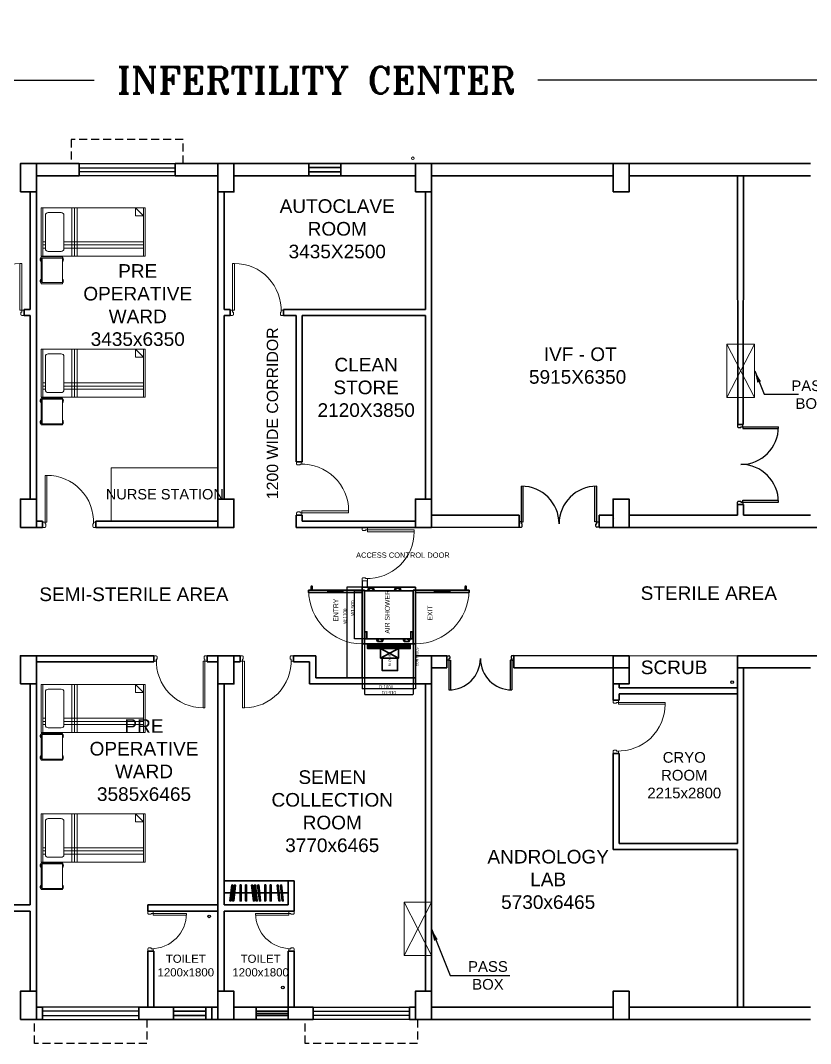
# Model space of a CAD drawing. Header units: millimetres. Extents: x 1380494 to 2061523, y -305664 to -174999.
# Drawn here: x 2020013 to 2034813, y -287774 to -268624 of the extents above; entities that cross this region are included whole.
import ezdxf
from ezdxf.enums import TextEntityAlignment as Align

# ---------------------------------------------------------------- set-up
doc = ezdxf.new("R2010")
doc.units = ezdxf.units.MM
doc.header["$LTSCALE"] = 600
doc.header["$MEASUREMENT"] = 0
doc.header["$PDMODE"] = 35
doc.linetypes.add('HIDDEN', pattern=[0.375, 0.25, -0.125])
for name, color, linetype, lineweight in [('AIR SHOWER', 7, 'Continuous', 35), ('col', 5, 'Continuous', 35), ('D.F', 251, 'Continuous', 5), ('DOOR', 144, 'Continuous', 13), ('furniture', 30, 'Continuous', 9), ('MEP_HVAC_VRF_COPPER_PIPE', 6, 'Continuous', 9), ('P-Wall', 250, 'Continuous', 35), ('toi-fix', 46, 'Continuous', 9), ('WIN', 151, 'Continuous', 9)]:
    doc.layers.add(name, color=color, linetype=linetype, lineweight=lineweight)
for name, color, linetype in [('Lines', 7, 'Continuous'), ('MEP_HVAC_DRAIN_PIPE', 7, 'Continuous'), ('TEXT', 250, 'Continuous'), ('wall', 1, 'Continuous'), ('Window', 4, 'Continuous')]:
    doc.layers.add(name, color=color, linetype=linetype)
doc.styles.add('ARIAL', font='arial.ttf')
doc.styles.add('ROMANT', font='romant.shx')
doc.styles.get("Standard").update_dxf_attribs({"font": 'stylu.ttf'})
doc.dimstyles.new('BIGDFD', dxfattribs={"dimtxt": 8, "dimasz": 4, "dimexe": 1, "dimexo": 2, "dimtad": 1, "dimlfac": 10, "dimtxsty": 'Standard', "dimcen": 2.5, "dimclrd": 5, "dimclre": 3, "dimclrt": 1, "dimadec": 0, "dimazin": 0, "dimtfac": 1, "dimtmove": 0, "dimatfit": 3, "dimfxl": 1, "dimarcsym": 0})
doc.dimstyles.new('BIGDFD$0', dxfattribs={"dimtxt": 8, "dimasz": 4, "dimexe": 1, "dimexo": 2, "dimtad": 1, "dimlfac": 10, "dimtxsty": 'Standard', "dimcen": 2.5, "dimclrd": 5, "dimclre": 3, "dimclrt": 1, "dimadec": 0, "dimazin": 0, "dimtfac": 1, "dimtmove": 0, "dimatfit": 3, "dimfxl": 1, "dimarcsym": 0})
doc.dimstyles.get("Standard").update_dxf_attribs({"dimscale": 1.5, "dimtxt": 150, "dimasz": 150, "dimexe": 100, "dimexo": 100, "dimgap": 0.25, "dimtad": 0, "dimdec": 0, "dimzin": 0, "dimdsep": 46, "dimtxsty": 'ARIAL', "dimcen": 0.09, "dimdle": 100, "dimclrd": 7, "dimclre": 7, "dimclrt": 7, "dimadec": 0, "dimazin": 0, "dimtfac": 1, "dimtdec": 0, "dimtofl": 0, "dimtmove": 0, "dimatfit": 3, "dimfxl": 1, "dimtolj": 1, "dimtzin": 0, "dimarcsym": 0})

# ---------------------------------------------------------------- blocks, each defined once
blk = doc.blocks.new('A$C45A5314D')
at = {"layer": 'furniture', "color": 8, "ltscale": 0.75}
for p, q in [((-1950, 967), (-1550, 967)), ((-1950, 467), (-1950, 967)), ((-1550, 967), (-1550, 467)), ((-1962, 946), (-1950, 946)), ((-1962, 946), (-1950, 946)), ((-1962, 946), (-1962, 887)), ((-1962, 944), (-1950, 944)), ((-1962, 943), (-1950, 943)), ((-1962, 941), (-1950, 941)), ((-1962, 939), (-1950, 939)), ((-1962, 936), (-1950, 936)), ((-1962, 932), (-1950, 932)), ((-1962, 927), (-1950, 927)), ((-1962, 921), (-1950, 921)), ((-1962, 913), (-1950, 913)), ((-1962, 907), (-1950, 907)), ((-1962, 902), (-1950, 902)), ((-1962, 898), (-1950, 898)), ((-1962, 895), (-1950, 895)), ((-1962, 892), (-1950, 892)), ((-1962, 891), (-1950, 891)), ((-1962, 889), (-1950, 889)), ((-1962, 888), (-1950, 888)), ((-1962, 887), (-1950, 887)), ((-1930, 948), (-1930, 487)), ((-1930, 948), (-1550, 948)), ((-1538, 946), (-1550, 946)), ((-1538, 946), (-1550, 946)), ((-1538, 944), (-1550, 944)), ((-1538, 943), (-1550, 943)), ((-1538, 941), (-1550, 941)), ((-1538, 939), (-1550, 939)), ((-1538, 936), (-1550, 936)), ((-1538, 932), (-1550, 932)), ((-1538, 927), (-1550, 927)), ((-1538, 921), (-1550, 921)), ((-1538, 913), (-1550, 913)), ((-1538, 907), (-1550, 907)), ((-1538, 902), (-1550, 902)), ((-1538, 898), (-1550, 898)), ((-1538, 895), (-1550, 895)), ((-1538, 892), (-1550, 892)), ((-1538, 891), (-1550, 891)), ((-1538, 889), (-1550, 889)), ((-1538, 888), (-1550, 888)), ((-1538, 887), (-1550, 887)), ((-1538, 946), (-1538, 887)), ((-1962, 545), (-1950, 545)), ((-1962, 545), (-1950, 545)), ((-1962, 545), (-1962, 486)), ((-1962, 543), (-1950, 543)), ((-1962, 542), (-1950, 542)), ((-1962, 540), (-1950, 540)), ((-1962, 538), (-1950, 538)), ((-1962, 535), (-1950, 535)), ((-1962, 531), (-1950, 531)), ((-1962, 526), (-1950, 526)), ((-1962, 520), (-1950, 520)), ((-1962, 512), (-1950, 512)), ((-1962, 506), (-1950, 506)), ((-1962, 501), (-1950, 501)), ((-1962, 497), (-1950, 497)), ((-1962, 494), (-1950, 494)), ((-1962, 491), (-1950, 491)), ((-1962, 490), (-1950, 490)), ((-1962, 488), (-1950, 488)), ((-1962, 487), (-1950, 487)), ((-1962, 486), (-1950, 486)), ((-1962, 486), (-1950, 486)), ((-1550, 467), (-1950, 467)), ((-1550, 487), (-1930, 487)), ((-1538, 545), (-1550, 545)), ((-1538, 545), (-1550, 545)), ((-1538, 543), (-1550, 543)), ((-1538, 542), (-1550, 542)), ((-1538, 540), (-1550, 540)), ((-1538, 538), (-1550, 538)), ((-1538, 535), (-1550, 535)), ((-1538, 531), (-1550, 531)), ((-1538, 526), (-1550, 526)), ((-1538, 520), (-1550, 520)), ((-1538, 512), (-1550, 512)), ((-1538, 506), (-1550, 506)), ((-1538, 501), (-1550, 501)), ((-1538, 497), (-1550, 497)), ((-1538, 494), (-1550, 494)), ((-1538, 491), (-1550, 491)), ((-1538, 490), (-1550, 490)), ((-1538, 488), (-1550, 488)), ((-1538, 487), (-1550, 487)), ((-1538, 486), (-1550, 486)), ((-1538, 545), (-1538, 486))]:
    blk.add_line(p, q, dxfattribs=at)
at = {"layer": 'furniture', "color": 8}
for p, q in [((0, 450), (-1950, 450)), ((-1950, 450), (-1950, -450)), ((-1920, 450), (-1920, -450)), ((-1377, -450), (-1377, 450)), ((-1327, -450), (-1327, 450)), ((-1277, -450), (-1277, 450)), ((-30, -450), (-30, 450)), ((0, -450), (0, 450)), ((-1920, 300), (-1869, 300)), ((-1920, 241), (-1869, 241)), ((-1869, 313), (-1869, -313)), ((-1572, 362), (-1820, 362)), ((-1523, 313), (-1523, -313)), ((-1523, 300), (-30, 300)), ((-1523, 241), (-30, 241)), ((-1920, 182), (-1869, 182)), ((-1523, 182), (-30, 182)), ((-1820, -362), (-1572, -362)), ((-180, -450), (-30, -300)), ((-180, -450), (-180, -300)), ((-30, -300), (-180, -300)), ((-1950, -450), (0, -450))]:
    blk.add_line(p, q, dxfattribs=at)
at = {"layer": 'furniture', "color": 8, "ltscale": 0.75}
for centre, start, end in [((-1876, 917), 161.0754, 198.9247), ((-1624, 917), 341.0754, 18.9247), ((-1876, 516), 161.0754, 198.9247), ((-1624, 516), 341.0754, 18.9247)]:
    blk.add_arc(centre, 91.1, start, end, dxfattribs=at)
at = {"layer": 'furniture', "color": 8}
for centre, start, end in [((-1820, 313), 90, 180), ((-1572, 313), 0, 90), ((-1820, -313), 180, 270), ((-1572, -313), 270, 0)]:
    blk.add_arc(centre, 49.2, start, end, dxfattribs=at)
blk = doc.blocks.new('A$C19B8274B')
at = {"layer": 'DOOR'}
blk.add_line((-45, 925), (-80, 925), dxfattribs=at)
at = {"layer": 'DOOR', "color": 8}
for p, q in [((-80, 50), (-80, 925)), ((-45, 50), (-45, 925)), ((-45, 50), (-80, 50)), ((-955, -50), (-955, -47.5)), ((-940, -35), (-942.5, -35)), ((-60, -35), (-57.5, -35)), ((-45, -50), (-45, -47.5))]:
    blk.add_line(p, q, dxfattribs=at)
for points in [[(-940, 15), (-955, 15), (-955, 50), (-1000, 50), (-1000, -50), (-955, -50)], [(-940, -35), (-940, 15)], [(-60, 15), (-45, 15), (-45, 50), (0, 50), (0, -50), (-45, -50)], [(-60, -35), (-60, 15)]]:
    blk.add_lwpolyline(points, dxfattribs=at)
for centre, radius, start, end in [((-80, 50), 875, 90, 182.29244), ((-955, -35), 12.5, 270, 0), ((-45, -35), 12.5, 180, 270)]:
    blk.add_arc(centre, radius, start, end, dxfattribs=at)
blk = doc.blocks.new('750')
at = {"layer": 'DOOR', "color": 8}
for p, q in [((-50, 705), (-47.5, 705)), ((-35, 690), (-35, 692.5)), ((-50, 45), (-47.5, 45)), ((-35, 60), (-35, 57.5)), ((50, 45), (50, 80)), ((50, 80), (675, 80)), ((50, 45), (675, 45)), ((675, 45), (675, 80))]:
    blk.add_line(p, q, dxfattribs=at)
for points in [[(15, 690), (15, 705), (50, 705), (50, 750), (-50, 750), (-50, 705)], [(-35, 690), (15, 690)], [(15, 60), (15, 45), (50, 45), (50, 0), (-50, 0), (-50, 45)], [(-35, 60), (15, 60)]]:
    blk.add_lwpolyline(points, dxfattribs=at)
for centre, radius, start, end in [((-35, 705), 12.5, 180, 270), ((15, 45), 660, 0, 90), ((-35, 45), 12.5, 90, 180)]:
    blk.add_arc(centre, radius, start, end, dxfattribs=at)
blk = doc.blocks.new('W1800')
at = {"layer": 'wall', "color": 7}
for p, q in [((0, -58), (0, 173)), ((1800, 173), (1800, -58))]:
    blk.add_line(p, q, dxfattribs=at)
at = {"layer": 'Window'}
for p, q in [((0, 173), (1800, 173)), ((0, 98), (1800, 98)), ((1800, 18), (0, 18)), ((1800, -58), (0, -58))]:
    blk.add_line(p, q, dxfattribs=at)
blk = doc.blocks.new('*D172')
at = {"layer": 'D.F', "color": 5, "lineweight": -2, "transparency": 16777216}
for p, q in [((2008913, -271204), (2008913, -269643)), ((2009413, -269743), (2021396, -269743)), ((2041688, -269743), (2029706, -269743)), ((2042188, -271204), (2042188, -269643))]:
    blk.add_line(p, q, dxfattribs=at)
at = {"layer": 'D.F', "color": 5, "transparency": 16777216}
for points in [[(2009413, -269659), (2009413, -269826), (2008913, -269743)], [(2041688, -269659), (2041688, -269826), (2042188, -269743)]]:
    blk.add_solid(points, dxfattribs=at)
at = {"layer": 'Defpoints', "color": 0, "transparency": 16777216}
for p in [(2008913, -269743), (2008913, -271304), (2042188, -271304)]:
    blk.add_point(p, dxfattribs=at)
at = {"layer": 'D.F', "color": 7, "transparency": 16777216, "insert": (2025551, -269743), "char_height": 750, "attachment_point": 5, "style": 'ROMANT'}
blk.add_mtext('\\A1;{\\H0.6667x;INFERTILITY CENTER}', dxfattribs=at)
blk = doc.blocks.new('*D174')
at = {"layer": 'AIR SHOWER', "color": 3, "lineweight": -2, "transparency": 16777216}
for p, q in [((2026456, -279302), (2026268, -279302)), ((2026456, -280202), (2026268, -280202))]:
    blk.add_line(p, q, dxfattribs=at)
at = {"layer": 'AIR SHOWER', "color": 5, "lineweight": -2, "transparency": 16777216}
blk.add_line((2026269, -280198), (2026269, -279306), dxfattribs=at)
at = {"layer": 'AIR SHOWER', "color": 5, "transparency": 16777216}
for points in [[(2026269, -279306), (2026270, -279306), (2026269, -279302)], [(2026269, -280198), (2026270, -280198), (2026269, -280202)]]:
    blk.add_solid(points, dxfattribs=at)
at = {"layer": 'Defpoints', "color": 0, "transparency": 16777216}
for p in [(2026269, -279302), (2026458, -279302), (2026458, -280202)]:
    blk.add_point(p, dxfattribs=at)
at = {"layer": 'AIR SHOWER', "color": 1, "transparency": 16777216, "insert": (2026237, -279625), "char_height": 60, "attachment_point": 5, "rotation": 90}
blk.add_mtext('W1:900', dxfattribs=at)
blk = doc.blocks.new('*D175')
at = {"layer": 'AIR SHOWER', "color": 3, "lineweight": -2, "transparency": 16777216}
for p, q in [((2026411, -279229), (2026124, -279229)), ((2026411, -280929), (2026124, -280929))]:
    blk.add_line(p, q, dxfattribs=at)
at = {"layer": 'AIR SHOWER', "color": 5, "lineweight": -2, "transparency": 16777216}
blk.add_line((2026125, -279233), (2026125, -280925), dxfattribs=at)
at = {"layer": 'AIR SHOWER', "color": 5, "transparency": 16777216}
for points in [[(2026124, -279233), (2026126, -279233), (2026125, -279229)], [(2026124, -280925), (2026126, -280925), (2026125, -280929)]]:
    blk.add_solid(points, dxfattribs=at)
at = {"layer": 'Defpoints', "color": 0, "transparency": 16777216}
for p in [(2026413, -279229), (2026125, -280929), (2026413, -280929)]:
    blk.add_point(p, dxfattribs=at)
at = {"layer": 'AIR SHOWER', "color": 1, "transparency": 16777216, "insert": (2026092, -279776), "char_height": 60, "attachment_point": 5, "rotation": 90}
blk.add_mtext('W:1700', dxfattribs=at)
blk = doc.blocks.new('nolllw new')
for p, q in [((-139, 14), (-138, 15)), ((-124, 16), (-137, 16)), ((-123, 15), (-107, -15)), ((-113, 14), (-3, 14)), ((8, 15), (-8, -15)), ((9, 16), (22, 16)), ((23, 14), (23, 16)), ((23, 14), (23, 15)), ((-100, -16), (-106, -16)), ((-15, -16), (-9, -16))]:
    blk.add_line(p, q)
at = {"color": 19}
for p, q in [((-124, 16), (-58, 16)), ((9, 16), (-58, 16)), ((-100, -34), (-15, -34))]:
    blk.add_line(p, q, dxfattribs=at)
at = {"color": 1}
for p, q in [((-75, 15), (-75, 11)), ((-41, 15), (-41, 11)), ((-100, -27), (-100, -34)), ((-15, -27), (-15, -34))]:
    blk.add_line(p, q, dxfattribs=at)
at = {"color": 3}
for p, q in [((-113, -5), (-113, -13)), ((-110, -16), (-110, -16)), ((-109, -17), (-101, -34)), ((-100, -34), (-100, -34)), ((-15, -34), (-15, -34)), ((-7, -17), (-14, -34)), ((-6, -16), (-5, -16)), ((-2, -5), (-2, -13))]:
    blk.add_line(p, q, dxfattribs=at)
for centre, radius, start, end in [((-137, 15), 1, 90, 159.381), ((-124, 15), 1, 27.8597, 90), ((9, 15), 1, 90, 152.1403), ((22, 15), 1, 20.619, 90), ((-106, -15), 1, 207.8597, 270), ((-100, -15), 1, 270, 343.3261), ((-61, -27), 40.2, 161.5212, 163.3261), ((-54, -27), 40.2, 16.6739, 18.4788), ((-15, -15), 1, 196.6739, 270), ((-9, -15), 1, 270, 332.1403)]:
    blk.add_arc(centre, radius, start, end)
at = {"color": 1}
for centre, radius, start, end in [((-61, -27), 39.2, 111.5891, 180), ((-74, 15), 0.396, 106.6984, 167.5275), ((-76, 11), 1, 291.5891, 0), ((-41, 15), 0.396, 12.4725, 73.3016), ((-40, 11), 1, 180, 248.4109), ((-54, -27), 39.2, 0, 68.4109)]:
    blk.add_arc(centre, radius, start, end, dxfattribs=at)
at = {"color": 3}
for centre, radius, start, end in [((-110, -13), 3, 180, 270), ((-110, -17), 1, 24.7129, 90), ((-100, -34), 0.5, 204.7129, 270), ((-15, -34), 0.5, 270, 335.2871), ((-6, -17), 1, 90, 155.2871), ((-5, -13), 3, 270, 0)]:
    blk.add_arc(centre, radius, start, end, dxfattribs=at)
blk = doc.blocks.new('*D176')
at = {"layer": 'AIR SHOWER', "color": 3, "lineweight": -2, "transparency": 16777216}
for p, q in [((2026413, -280931), (2026413, -281135)), ((2027413, -280931), (2027413, -281135))]:
    blk.add_line(p, q, dxfattribs=at)
at = {"layer": 'AIR SHOWER', "color": 5, "lineweight": -2, "transparency": 16777216}
blk.add_line((2027409, -281134), (2026417, -281134), dxfattribs=at)
at = {"layer": 'AIR SHOWER', "color": 5, "transparency": 16777216}
for points in [[(2026417, -281133), (2026417, -281135), (2026413, -281134)], [(2027409, -281133), (2027409, -281135), (2027413, -281134)]]:
    blk.add_solid(points, dxfattribs=at)
at = {"layer": 'Defpoints', "color": 0, "transparency": 16777216}
for p in [(2026413, -280929), (2027413, -280929), (2026413, -281134)]:
    blk.add_point(p, dxfattribs=at)
at = {"layer": 'AIR SHOWER', "color": 1, "lineweight": 0, "transparency": 16777216, "insert": (2026863, -281102), "char_height": 60, "width": 377.22, "attachment_point": 5}
blk.add_mtext('D:1000', dxfattribs=at)
blk = doc.blocks.new('*D173')
at = {"layer": 'AIR SHOWER', "color": 3, "lineweight": -2, "transparency": 16777216}
for p, q in [((2026458, -280204), (2026458, -281240)), ((2027368, -280204), (2027368, -281240))]:
    blk.add_line(p, q, dxfattribs=at)
at = {"layer": 'AIR SHOWER', "color": 5, "lineweight": -2, "transparency": 16777216}
blk.add_line((2026462, -281239), (2027364, -281239), dxfattribs=at)
at = {"layer": 'AIR SHOWER', "color": 5, "transparency": 16777216}
for points in [[(2026462, -281238), (2026462, -281239), (2026458, -281239)], [(2027364, -281238), (2027364, -281239), (2027368, -281239)]]:
    blk.add_solid(points, dxfattribs=at)
at = {"layer": 'Defpoints', "color": 0, "transparency": 16777216}
for p in [(2026458, -280202), (2027368, -280202), (2027368, -281239)]:
    blk.add_point(p, dxfattribs=at)
at = {"layer": 'AIR SHOWER', "color": 1, "lineweight": 0, "transparency": 16777216, "insert": (2026913, -281207), "char_height": 60, "attachment_point": 5}
blk.add_mtext('D1:910', dxfattribs=at)

msp = doc.modelspace()

# ---------------------------------------------------------------- hatches: boundary and pattern name
at = {"layer": 'AIR SHOWER'}
h = msp.add_hatch(dxfattribs=at)
h.set_pattern_fill('ANSI37', color=8, scale=2.4, angle=270, style=0)
h.set_pattern_definition([(135, (1976709.503, -646096.348), (-5.38815367, -5.38815367), []), (225, (1976709.503, -646096.348), (5.38815367, -5.38815367), [])])
h.paths.add_polyline_path([(2027314.5183, -280291.6549), (2027314.5183, -280380.069), (2026517.6442, -280380.069), (2026517.6442, -280291.6549)])
h = msp.add_hatch(dxfattribs=at)
h.set_pattern_fill('ANSI37', color=8, scale=2.4, angle=270, style=0)
h.set_pattern_definition([(135, (1992549.435, -807975.868), (-5.38815367, -5.38815367), []), (225, (1992549.435, -807975.868), (5.38815367, -5.38815367), [])])
h.paths.add_polyline_path([(2026520.3848, -280380.069), (2026520.3848, -280291.6549), (2026592.628, -280291.6549), (2026592.628, -280380.069)])

# ---------------------------------------------------------------- linework, layer by layer
at = {"color": 8, "lineweight": 25}
for p, q in [((2033543.3057, -276184.9553), (2033443.3057, -276184.9553)), ((2033443.3057, -276184.9553), (2033443.3057, -276229.9553)), ((2033443.3057, -276229.9553), (2033445.8057, -276229.9553)), ((2033458.3057, -276244.9553), (2033458.3057, -276242.4553)), ((2033458.3057, -276244.9553), (2033508.3057, -276244.9553)), ((2033508.3057, -276244.9553), (2033508.3057, -276229.9553)), ((2033508.3057, -276229.9553), (2033543.3057, -276229.9553)), ((2033543.3057, -276229.9553), (2033543.3057, -276184.9553)), ((2033543.3057, -276229.9553), (2034213.3057, -276229.9553)), ((2033543.3057, -276229.9553), (2033543.3057, -276264.9553)), ((2033543.3057, -276264.9553), (2034213.3057, -276264.9553)), ((2029397.6547, -278011.6971), (2029397.6547, -277341.6971)), ((2029432.6547, -278011.6971), (2029432.6547, -277341.6971)), ((2030772.6547, -278011.6971), (2030772.6547, -277341.6971)), ((2030807.6547, -278011.6971), (2030807.6547, -277341.6971)), ((2033443.3057, -277684.9553), (2033443.3057, -277639.9553)), ((2033443.3057, -277639.9553), (2033445.8057, -277639.9553)), ((2033458.3057, -277624.9553), (2033458.3057, -277627.4553)), ((2033458.3057, -277624.9553), (2033508.3057, -277624.9553)), ((2033508.3057, -277624.9553), (2033508.3057, -277639.9553)), ((2033508.3057, -277639.9553), (2033543.3057, -277639.9553)), ((2033543.3057, -277604.9553), (2034213.3057, -277604.9553)), ((2033543.3057, -277639.9553), (2033543.3057, -277604.9553)), ((2033543.3057, -277639.9553), (2034213.3057, -277639.9553)), ((2033543.3057, -277639.9553), (2033543.3057, -277684.9553)), ((2033543.3057, -277684.9553), (2033443.3057, -277684.9553)), ((2033543.3057, -277684.9553), (2033443.3057, -277684.9553)), ((2029397.6547, -278011.6971), (2029352.6547, -278011.6971)), ((2029352.6547, -278011.6971), (2029352.6547, -278111.6971)), ((2029397.6547, -278046.6971), (2029397.6547, -278011.6971)), ((2029397.6547, -278011.6971), (2029432.6547, -278011.6971)), ((2029412.6547, -278046.6971), (2029397.6547, -278046.6971)), ((2029412.6547, -278096.6971), (2029412.6547, -278046.6971)), ((2030807.6547, -278011.6971), (2030772.6547, -278011.6971)), ((2030792.6547, -278046.6971), (2030807.6547, -278046.6971)), ((2030792.6547, -278096.6971), (2030792.6547, -278046.6971)), ((2030807.6547, -278046.6971), (2030807.6547, -278011.6971)), ((2030807.6547, -278011.6971), (2030852.6547, -278011.6971)), ((2030852.6547, -278011.6971), (2030852.6547, -278111.6971)), ((2030852.6547, -278011.6971), (2030852.6547, -278111.6971)), ((2029352.6547, -278111.6971), (2029397.6547, -278111.6971)), ((2029397.6547, -278111.6971), (2029397.6547, -278109.1971)), ((2029412.6547, -278096.6971), (2029410.1547, -278096.6971)), ((2030792.6547, -278096.6971), (2030795.1547, -278096.6971)), ((2030807.6547, -278111.6971), (2030807.6547, -278109.1971)), ((2030852.6547, -278111.6971), (2030807.6547, -278111.6971)), ((2028003.3057, -280597.6376), (2028003.3057, -280514.3043)), ((2028003.3057, -280597.6376), (2028003.3057, -280514.3043)), ((2028003.3057, -280514.3043), (2028040.8057, -280514.3043)), ((2028040.8057, -280514.3043), (2028040.8057, -280516.3876)), ((2028053.3057, -280526.8043), (2028051.2224, -280526.8043)), ((2028053.3057, -280526.8043), (2028053.3057, -280568.471)), ((2029203.3057, -280526.8043), (2029205.389, -280526.8043)), ((2029203.3057, -280526.8043), (2029203.3057, -280568.471)), ((2029253.3057, -280514.3043), (2029215.8057, -280514.3043)), ((2029215.8057, -280514.3043), (2029215.8057, -280516.3876)), ((2029253.3057, -280597.6376), (2029253.3057, -280514.3043)), ((2028040.8057, -280597.6376), (2028003.3057, -280597.6376)), ((2028053.3057, -280568.471), (2028040.8057, -280568.471)), ((2028040.8057, -280568.471), (2028040.8057, -280597.6376)), ((2028040.8057, -280597.6376), (2028040.8057, -281155.971)), ((2028040.8057, -280597.6376), (2028069.9724, -280597.6376)), ((2028069.9724, -280597.6376), (2028069.9724, -281155.971)), ((2029186.639, -280597.6376), (2029186.639, -281155.971)), ((2029215.8057, -280597.6376), (2029186.639, -280597.6376)), ((2029203.3057, -280568.471), (2029215.8057, -280568.471)), ((2029215.8057, -280568.471), (2029215.8057, -280597.6376)), ((2029215.8057, -280597.6376), (2029253.3057, -280597.6376)), ((2029215.8057, -280597.6376), (2029215.8057, -281155.971))]:
    msp.add_line(p, q, dxfattribs=at)
for p, q in [((2026413.3057, -279114.3043), (2026413.3057, -279229.3043)), ((2026513.3057, -279229.3043), (2026513.3057, -279114.3043)), ((2026413.3057, -279229.3043), (2026513.3057, -279229.3043))]:
    msp.add_line(p, q)
at = {"color": 8}
for centre, radius, start, end in [((2033458.3057, -276229.9553), 12.5, 180, 270), ((2033508.3057, -276229.9553), 705, 270, 0), ((2033508.3057, -277639.9553), 705, 0, 90), ((2029397.6547, -278046.6971), 705, 0, 90), ((2030807.6547, -278046.6971), 705, 90, 180), ((2033458.3057, -277639.9553), 12.5, 90, 180), ((2029397.6547, -278096.6971), 12.5, 270, 0), ((2030807.6547, -278096.6971), 12.5, 180, 270), ((2028040.8057, -280526.8043), 10.4167, 0, 90), ((2029215.8057, -280526.8043), 10.4167, 90, 180), ((2028040.8057, -280568.471), 587.5, 270, 0), ((2029215.8057, -280568.471), 587.5, 180, 270)]:
    msp.add_arc(centre, radius, start, end, dxfattribs=at)
at = {"layer": 'AIR SHOWER', "color": 8}
for p, q in [((2025410.9551, -279289.3043), (2026413.3057, -279289.3043)), ((2025410.9551, -279289.3043), (2025410.9551, -279334.3043)), ((2026413.3057, -279334.3043), (2025410.9551, -279334.3043)), ((2025461.4551, -279218.8043), (2025461.4551, -279289.3043)), ((2025480.4551, -279218.8043), (2025480.4551, -279289.3043)), ((2025757.6357, -279295.3043), (2025757.6357, -279289.3043)), ((2025757.6357, -279295.3043), (2026067.6357, -279295.3043)), ((2026067.6357, -279328.3043), (2025757.6357, -279328.3043)), ((2025757.6357, -279334.3043), (2025757.6357, -279328.3043)), ((2025772.6357, -279328.3043), (2025772.6357, -279295.3043)), ((2026052.6357, -279328.3043), (2026052.6357, -279295.3043)), ((2026067.6357, -279295.3043), (2026067.6357, -279289.3043)), ((2026067.6357, -279334.3043), (2026067.6357, -279328.3043)), ((2027413.3057, -279229.3043), (2026413.3057, -279229.3043)), ((2026413.3057, -280929.3043), (2026413.3057, -279229.3043)), ((2027413.3057, -279229.3043), (2026413.3057, -279229.3043)), ((2026413.3057, -279289.3043), (2026458.3057, -279289.3043)), ((2026458.3057, -280201.6549), (2026458.3057, -279289.3043)), ((2026458.3057, -280291.6549), (2026458.3057, -279289.3043)), ((2026458.3057, -279301.6549), (2027368.3057, -279301.6549)), ((2026458.3057, -279301.6549), (2027368.3057, -279301.6549)), ((2027413.3057, -279289.3043), (2027368.3057, -279289.3043)), ((2027368.3057, -280291.6549), (2027368.3057, -279289.3043)), ((2027413.3057, -280929.3043), (2027413.3057, -279229.3043)), ((2028415.6564, -279289.3043), (2027413.3057, -279289.3043)), ((2027413.3057, -279334.3043), (2028415.6564, -279334.3043)), ((2027758.9757, -279295.3043), (2027758.9757, -279289.3043)), ((2028068.9757, -279295.3043), (2027758.9757, -279295.3043)), ((2027758.9757, -279328.3043), (2028068.9757, -279328.3043)), ((2027758.9757, -279334.3043), (2027758.9757, -279328.3043)), ((2027773.9757, -279328.3043), (2027773.9757, -279295.3043)), ((2028053.9757, -279328.3043), (2028053.9757, -279295.3043)), ((2028068.9757, -279295.3043), (2028068.9757, -279289.3043)), ((2028068.9757, -279334.3043), (2028068.9757, -279328.3043)), ((2028346.1564, -279218.8043), (2028346.1564, -279289.3043)), ((2028365.1564, -279218.8043), (2028365.1564, -279289.3043)), ((2028415.6564, -279289.3043), (2028415.6564, -279334.3043)), ((2026413.3057, -280291.6549), (2026458.3057, -280291.6549)), ((2027413.3057, -280291.6549), (2026413.3057, -280291.6549)), ((2026458.3057, -280201.6549), (2027368.3057, -280201.6549)), ((2027368.3057, -280291.6549), (2027413.3057, -280291.6549)), ((2026758.1012, -280380.069), (2027097.3477, -280560.8944)), ((2027097.3477, -280380.069), (2026758.1012, -280560.8944)), ((2027413.3057, -280929.3043), (2026413.3057, -280929.3043))]:
    msp.add_line(p, q, dxfattribs=at)
for points in [[(2026458.3057, -280065.0269), (2026458.3057, -280201.6549), (2026502.7909, -280201.6549), (2026502.7909, -280065.0269)], [(2026462.3164, -280182.872), (2026462.3164, -280076.8792), (2026458.3057, -280076.8792), (2026458.3057, -280182.872)], [(2027368.3057, -280065.0269), (2027368.3057, -280201.6549), (2027323.8205, -280201.6549), (2027323.8205, -280065.0269)], [(2027364.295, -280182.872), (2027364.295, -280076.8792), (2027368.3057, -280076.8792), (2027368.3057, -280182.872)], [(2026514.6697, -280291.6549), (2026514.6697, -280380.069), (2027314.5183, -280380.069), (2027314.5183, -280291.6549)], [(2026758.1012, -280380.069), (2026758.1012, -280560.8944), (2027097.3477, -280560.8944), (2027097.3477, -280380.069)], [(2027413.3057, -280545.8456), (2027413.3057, -280530.3085), (2027416.8333, -280530.3085), (2027416.8333, -280545.8456)], [(2026790.7447, -280560.8944), (2026790.7447, -280793.2669), (2027077.1192, -280793.2669), (2027077.1192, -280560.8944)], [(2027413.3057, -280701.4585), (2027413.3057, -280587.0765), (2027416.8357, -280587.0765), (2027416.8357, -280701.4585)], [(2027413.3057, -280701.4585), (2027413.3057, -280601.4044), (2027413.3057, -280601.4044), (2027413.3057, -280701.4585)]]:
    msp.add_lwpolyline(points, close=True, dxfattribs=at)
at = {"layer": 'AIR SHOWER', "color": 8, "lineweight": 0}
for centre, start, end in [((2026413.3057, -279289.3043), 180, 270), ((2027413.3057, -279289.3043), 270, 0)]:
    msp.add_arc(centre, 1002.3506, start, end, dxfattribs=at)
at = {"layer": 'AIR SHOWER', "color": 8}
for centre in [(2025470.9551, -279218.8043), (2028355.6564, -279218.8043)]:
    msp.add_arc(centre, 9.5, 0, 180, dxfattribs=at)
at = {"layer": 'col'}
for points in [[(2020013.3057, -271834.3043), (2020313.3057, -271834.3043), (2020313.3057, -271304.3043), (2020013.3057, -271304.3043)], [(2023713.3057, -271834.3043), (2024013.3057, -271834.3043), (2024013.3057, -271304.3043), (2023713.3057, -271304.3043)], [(2027413.3057, -271834.3043), (2027713.3057, -271834.3043), (2027713.3057, -271304.3043), (2027413.3057, -271304.3043)], [(2031113.3057, -271834.3043), (2031413.3057, -271834.3043), (2031413.3057, -271304.3043), (2031113.3057, -271304.3043)], [(2020013.3057, -278114.3043), (2020313.3057, -278114.3043), (2020313.3057, -277584.3043), (2020013.3057, -277584.3043)], [(2023713.3057, -278114.3043), (2024013.3057, -278114.3043), (2024013.3057, -277584.3043), (2023713.3057, -277584.3043)], [(2027413.3057, -278114.3043), (2027713.3057, -278114.3043), (2027713.3057, -277584.3043), (2027413.3057, -277584.3043)], [(2031113.3057, -278114.3043), (2031413.3057, -278114.3043), (2031413.3057, -277584.3043), (2031113.3057, -277584.3043)], [(2020013.3057, -281044.3043), (2020313.3057, -281044.3043), (2020313.3057, -280514.3043), (2020013.3057, -280514.3043)], [(2023713.3057, -281044.3043), (2024013.3057, -281044.3043), (2024013.3057, -280514.3043), (2023713.3057, -280514.3043)], [(2027413.3057, -281044.3043), (2027713.3057, -281044.3043), (2027713.3057, -280514.3043), (2027413.3057, -280514.3043)], [(2031113.3057, -281044.3043), (2031413.3057, -281044.3043), (2031413.3057, -280514.3043), (2031113.3057, -280514.3043)], [(2020013.3057, -287324.3043), (2020313.3057, -287324.3043), (2020313.3057, -286794.3043), (2020013.3057, -286794.3043)], [(2023713.3057, -287324.3043), (2024013.3057, -287324.3043), (2024013.3057, -286794.3043), (2023713.3057, -286794.3043)], [(2027413.3057, -287324.3043), (2027713.3057, -287324.3043), (2027713.3057, -286794.3043), (2027413.3057, -286794.3043)], [(2031113.3057, -287324.3043), (2031413.3057, -287324.3043), (2031413.3057, -286794.3043), (2031113.3057, -286794.3043)]]:
    msp.add_lwpolyline(points, close=True, dxfattribs=at)
at = {"layer": 'furniture', "color": 8, "linetype": 'Continuous'}
for p, q in [((2021713.3057, -277999.3043), (2021713.3057, -276999.3043)), ((2021713.3057, -276999.3043), (2023713.3057, -276999.3043))]:
    msp.add_line(p, q, dxfattribs=at)
at = {"layer": 'furniture', "linetype": 'Continuous'}
msp.add_line((2033443.3057, -280514.3043), (2031228.3057, -280514.3043), dxfattribs=at)
at = {"layer": 'Lines', "linetype": 'HIDDEN'}
for points in [[(2023062.9794, -271304.3043), (2023062.9794, -270854.3043), (2020962.9794, -270854.3043), (2020962.9794, -271304.3043)], [(2022378.3057, -287324.3043), (2022378.3057, -287774.3043), (2020278.3057, -287774.3043), (2020278.3057, -287324.3043)], [(2027448.3057, -287324.3043), (2027448.3057, -287774.3043), (2025348.3057, -287774.3043), (2025348.3057, -287324.3043)]]:
    msp.add_lwpolyline(points, dxfattribs=at)
at = {"layer": 'MEP_HVAC_DRAIN_PIPE', "linetype": 'ByBlock'}
for centre in [(2033343.3057, -281011.1156), (2023548.9094, -285394.3043), (2024928.3057, -286725.5347)]:
    msp.add_circle(centre, 25, dxfattribs=at)
at = {"layer": 'MEP_HVAC_VRF_COPPER_PIPE'}
msp.add_circle((2027363.3057, -271204.3043), 25, dxfattribs=at)
at = {"layer": 'P-Wall', "color": 8}
for p, q in [((2020313.3057, -271304.3043), (2021112.9794, -271304.3043)), ((2021112.9794, -271534.3043), (2021112.9794, -271304.3043)), ((2022912.9794, -271304.3043), (2023713.3057, -271304.3043)), ((2022912.9794, -271534.3043), (2022912.9794, -271304.3043)), ((2024013.3057, -271304.3043), (2026612.9794, -271304.3043)), ((2026013.3057, -271304.3043), (2025413.3057, -271304.3043)), ((2025413.3057, -271304.3043), (2025413.3057, -271534.3043)), ((2026013.3057, -271304.3043), (2026013.3057, -271534.3043)), ((2026612.9794, -271304.3043), (2027413.3057, -271304.3043)), ((2031113.3057, -271304.3043), (2027713.3057, -271304.3043)), ((2034813.3057, -271304.3043), (2031413.3057, -271304.3043)), ((2020313.3057, -271534.3043), (2021112.9794, -271534.3043)), ((2022912.9794, -271534.3043), (2023713.3057, -271534.3043)), ((2024013.3057, -271534.3043), (2026612.9794, -271534.3043)), ((2026013.3057, -271379.3043), (2025413.3057, -271379.3043)), ((2026013.3057, -271459.3043), (2025413.3057, -271459.3043)), ((2026013.3057, -271534.3043), (2025413.3057, -271534.3043)), ((2026612.9794, -271534.3043), (2027413.3057, -271534.3043)), ((2031113.3057, -271534.3043), (2027713.3057, -271534.3043)), ((2034813.3057, -271534.3043), (2031413.3057, -271534.3043)), ((2020198.3057, -271834.3043), (2020198.3057, -274034.3043)), ((2020313.3057, -271834.3043), (2020313.3057, -277584.3043)), ((2023713.3057, -277584.3043), (2023713.3057, -271834.3043)), ((2023828.3057, -274034.3043), (2023828.3057, -271834.3043)), ((2027598.3057, -271834.3043), (2027598.3057, -274034.3043)), ((2027713.3057, -271834.3043), (2027713.3057, -277584.3043)), ((2023828.3057, -274034.3043), (2023943.3057, -274034.3043)), ((2024943.3057, -274034.3043), (2027598.3057, -274034.3043)), ((2020198.3057, -274149.3043), (2020198.3057, -277584.3043)), ((2023828.3057, -274149.3043), (2023943.3057, -274149.3043)), ((2023828.3057, -277584.3043), (2023828.3057, -274149.3043)), ((2024943.3057, -274149.3043), (2025178.3057, -274149.3043)), ((2025178.3057, -276884.3043), (2025178.3057, -274149.3043)), ((2025293.3057, -274149.3043), (2027598.3057, -274149.3043)), ((2025293.3057, -276884.3043), (2025293.3057, -274149.3043)), ((2027598.3057, -274149.3043), (2027598.3057, -277584.3043)), ((2033448.1985, -276184.3043), (2033548.1985, -276184.3043)), ((2025178.3057, -278114.3043), (2025178.3057, -277884.3043)), ((2025293.3057, -277999.3043), (2025293.3057, -277884.3043)), ((2022513.3057, -280514.3043), (2022513.3057, -280629.3043)), ((2028003.3057, -280514.3043), (2028003.3057, -280744.3043)), ((2029253.827, -280512.2185), (2029253.827, -280742.2185)), ((2033443.3057, -280514.3043), (2033443.3057, -284029.3043)), ((2023713.3057, -285409.3043), (2023713.3057, -280629.3043)), ((2033558.3057, -280744.3043), (2033558.3057, -287094.3043)), ((2020198.3057, -285179.3043), (2020198.3057, -281044.3043)), ((2020313.3057, -286794.3043), (2020313.3057, -281044.3043)), ((2023828.3057, -285179.3043), (2023828.3057, -281044.3043)), ((2027598.3057, -281044.3043), (2027598.3057, -286794.3043)), ((2027713.3057, -281044.3043), (2027713.3057, -286794.3043)), ((2031113.3057, -281044.3043), (2031113.3057, -281344.3043)), ((2033443.3057, -281114.3043), (2031228.3057, -281114.3043)), ((2031228.3057, -281229.3043), (2031228.3057, -281344.3043)), ((2033443.3057, -281229.3043), (2031228.3057, -281229.3043)), ((2031113.3057, -282344.3043), (2031113.3057, -284144.3043)), ((2031228.3057, -282344.3043), (2031228.3057, -284029.3043)), ((2033443.3057, -284144.3043), (2031113.3057, -284144.3043)), ((2033443.3057, -284029.3043), (2031228.3057, -284029.3043)), ((2033443.3057, -284139.6228), (2033443.3057, -287094.3043)), ((2025028.3057, -284729.3043), (2023828.3057, -284729.3043)), ((2025028.3057, -284729.3043), (2025143.3057, -284729.3043)), ((2025028.3057, -285179.3043), (2025028.3057, -284729.3043)), ((2025143.3057, -285294.3043), (2025143.3057, -284729.3043)), ((2025028.3057, -284954.3043), (2023828.3057, -284954.3043)), ((2019713.3057, -285179.3043), (2020198.3057, -285179.3043)), ((2019713.3057, -285294.3043), (2020198.3057, -285294.3043)), ((2020198.3057, -286794.3043), (2020198.3057, -285294.3043)), ((2022398.3057, -285294.3043), (2022398.3057, -285179.3043)), ((2022398.3057, -285179.3043), (2023713.3057, -285179.3043)), ((2022398.3057, -285294.3043), (2023713.3057, -285294.3043)), ((2023713.3057, -286794.3043), (2023713.3057, -285294.3043)), ((2025028.3057, -285179.3043), (2023828.3057, -285179.3043)), ((2025143.3057, -285294.3043), (2023828.3057, -285294.3043)), ((2023828.3057, -286794.3043), (2023828.3057, -285294.3043)), ((2022398.3057, -286044.3043), (2022513.3057, -286044.3043)), ((2022398.3057, -287094.3043), (2022398.3057, -286044.3043)), ((2022513.3057, -287094.3043), (2022513.3057, -286044.3043)), ((2025143.3057, -286044.3043), (2025028.3057, -286044.3043)), ((2025028.3057, -287094.3043), (2025028.3057, -286044.3043)), ((2025143.3057, -287094.3043), (2025143.3057, -286044.3043)), ((2020313.3057, -287094.3043), (2020428.3057, -287094.3043)), ((2020428.3057, -287094.3043), (2020428.3057, -287324.3043)), ((2022228.3057, -287094.3043), (2022398.3057, -287094.3043)), ((2022228.3057, -287094.3043), (2022228.3057, -287324.3043)), ((2022228.3057, -287094.3043), (2023713.3057, -287094.3043)), ((2022228.3057, -287094.3043), (2022228.3057, -287324.3043)), ((2022513.3057, -287094.3043), (2022883.3057, -287094.3043)), ((2023483.3057, -287094.3043), (2022883.3057, -287094.3043)), ((2022883.3057, -287094.3043), (2022883.3057, -287324.3043)), ((2023483.3057, -287169.3043), (2022883.3057, -287169.3043)), ((2023483.3057, -287249.3043), (2022883.3057, -287249.3043)), ((2023483.3057, -287094.3043), (2023713.3057, -287094.3043)), ((2023483.3057, -287094.3043), (2023483.3057, -287324.3043)), ((2023598.3057, -287094.3043), (2023598.3057, -287324.3043)), ((2023713.3057, -287094.3043), (2023598.3057, -287094.3043)), ((2024243.3057, -287094.3043), (2024013.3057, -287094.3043)), ((2024243.3057, -287094.3043), (2024013.3057, -287094.3043)), ((2025498.3057, -287094.3043), (2024013.3057, -287094.3043)), ((2024843.3057, -287094.3043), (2024243.3057, -287094.3043)), ((2024843.3057, -287094.3043), (2024243.3057, -287094.3043)), ((2024428.3057, -287094.3043), (2024428.3057, -287324.3043)), ((2024428.3057, -287094.3043), (2024428.3057, -287324.3043)), ((2025028.3057, -287169.3043), (2024428.3057, -287169.3043)), ((2025028.3057, -287169.3043), (2024428.3057, -287169.3043)), ((2025028.3057, -287209.3043), (2024428.3057, -287209.3043)), ((2025028.3057, -287249.3043), (2024428.3057, -287249.3043)), ((2025028.3057, -287094.3043), (2024843.3057, -287094.3043)), ((2025028.3057, -287094.3043), (2024843.3057, -287094.3043)), ((2025028.3057, -287094.3043), (2025028.3057, -287324.3043)), ((2025028.3057, -287094.3043), (2025028.3057, -287324.3043)), ((2025498.3057, -287094.3043), (2025498.3057, -287324.3043)), ((2027298.3057, -287094.3043), (2027413.3057, -287094.3043)), ((2027298.3057, -287094.3043), (2027298.3057, -287324.3043)), ((2027298.3057, -287094.3043), (2027298.3057, -287324.3043)), ((2027298.3057, -287094.3043), (2027413.3057, -287094.3043)), ((2027713.3057, -287094.3043), (2031113.3057, -287094.3043)), ((2034813.3057, -287094.3043), (2031413.3057, -287094.3043)), ((2020313.3057, -287324.3043), (2020428.3057, -287324.3043)), ((2022228.3057, -287324.3043), (2022883.3057, -287324.3043)), ((2022228.3057, -287324.3043), (2023713.3057, -287324.3043)), ((2023483.3057, -287324.3043), (2022883.3057, -287324.3043)), ((2023483.3057, -287324.3043), (2023713.3057, -287324.3043)), ((2023713.3057, -287324.3043), (2023598.3057, -287324.3043)), ((2024243.3057, -287324.3043), (2024013.3057, -287324.3043)), ((2025498.3057, -287324.3043), (2024013.3057, -287324.3043)), ((2024843.3057, -287324.3043), (2024243.3057, -287324.3043)), ((2024243.3057, -287324.3043), (2024843.3057, -287324.3043)), ((2027298.3057, -287324.3043), (2027413.3057, -287324.3043)), ((2027713.3057, -287324.3043), (2031113.3057, -287324.3043)), ((2034813.3057, -287324.3043), (2031413.3057, -287324.3043))]:
    msp.add_line(p, q, dxfattribs=at)
at = {"layer": 'P-Wall', "color": 8, "linetype": 'Continuous'}
for p, q in [((2033443.3057, -271534.3043), (2033448.1985, -276184.3043)), ((2033558.3057, -271534.3043), (2033548.1985, -276184.3043)), ((2020083.3057, -274034.3043), (2020083.3057, -274149.3043)), ((2020083.3057, -274034.3043), (2020198.3057, -274034.3043)), ((2023943.3057, -274034.3043), (2023943.3057, -274149.3043)), ((2024943.3057, -274034.3043), (2024943.3057, -274149.3043)), ((2020083.3057, -274149.3043), (2020198.3057, -274149.3043)), ((2025178.3057, -276884.3043), (2025293.3057, -276884.3043)), ((2033443.3057, -277684.9553), (2033558.3057, -277684.9553)), ((2033443.3057, -277684.9553), (2033443.3057, -277884.3043)), ((2033558.3057, -277684.9553), (2033558.3057, -277884.3043)), ((2020313.3057, -277999.3043), (2020428.3057, -277999.3043)), ((2020428.3057, -277999.3043), (2020428.3057, -278114.3043)), ((2021428.3057, -277999.3043), (2023713.3057, -277999.3043)), ((2021428.3057, -277999.3043), (2021428.3057, -278114.3043)), ((2025178.3057, -277884.3043), (2025293.3057, -277884.3043)), ((2025293.3057, -277999.3043), (2027413.3057, -277999.3043)), ((2031138.978, -277941.8046), (2031138.978, -277941.8046)), ((2031413.3057, -277884.3043), (2033443.3057, -277884.3043)), ((2033558.3057, -277884.3043), (2034813.3057, -277884.3043)), ((2020313.3057, -278114.3043), (2020428.3057, -278114.3043)), ((2021428.3057, -278114.3043), (2023713.3057, -278114.3043)), ((2025178.3057, -278114.3043), (2027413.3057, -278114.3043)), ((2031128.978, -278114.3043), (2031113.3057, -278114.3043)), ((2031128.978, -278114.3043), (2031128.978, -278114.3043)), ((2031413.3057, -278114.3043), (2033443.3057, -278114.3043)), ((2033443.3057, -278114.3043), (2038513.3057, -278114.3043)), ((2020313.3057, -280514.3043), (2022513.3057, -280514.3043)), ((2023513.3057, -280629.3043), (2023513.3057, -280514.3043)), ((2023513.3057, -280514.3043), (2023713.3057, -280514.3043)), ((2024013.3057, -280514.3043), (2024128.3057, -280514.3043)), ((2024128.3057, -280629.3043), (2024128.3057, -280514.3043)), ((2025128.3057, -280514.3043), (2025543.3057, -280514.3043)), ((2025128.3057, -280629.3043), (2025128.3057, -280514.3043)), ((2027713.3057, -280514.3043), (2028003.3057, -280514.3043)), ((2029253.827, -280512.2657), (2031413.3057, -280514.3043)), ((2031123.3057, -280521.2557), (2031123.3057, -280521.2557)), ((2033443.3057, -280514.3043), (2036025.6547, -280516.9115)), ((2020313.3057, -280629.3043), (2022513.3057, -280629.3043)), ((2023513.3057, -280629.3043), (2023713.3057, -280629.3043)), ((2024013.3057, -280629.3043), (2024128.3057, -280629.3043)), ((2025128.3057, -280629.3043), (2025428.3057, -280629.3043)), ((2031113.3057, -280693.7554), (2031113.3057, -280693.7554)), ((2027713.3057, -280744.3043), (2028003.3057, -280744.3043)), ((2029253.827, -280742.2185), (2031413.3057, -280744.3043)), ((2033443.3057, -280744.3043), (2034813.3057, -280744.3043)), ((2031228.3057, -281344.3043), (2031113.3057, -281344.3043)), ((2031228.3057, -282344.3043), (2031113.3057, -282344.3043))]:
    msp.add_line(p, q, dxfattribs=at)
at = {"layer": 'P-Wall'}
for p, q in [((2029352.6547, -277881.6971), (2027713.3057, -277884.3043)), ((2029352.6547, -278111.6971), (2029352.6547, -277881.6971)), ((2030853.3057, -278114.3043), (2030853.3057, -277884.3043)), ((2030853.3057, -277884.3043), (2031113.3057, -277884.3043)), ((2029352.6547, -278111.6971), (2027713.3057, -278114.3043)), ((2031113.3057, -278114.3043), (2030853.3057, -278114.3043)), ((2025543.3057, -280514.3043), (2025543.3057, -280929.3043)), ((2025428.3057, -280629.3043), (2025428.3057, -281044.3043)), ((2027413.3057, -280929.3043), (2025543.3057, -280929.3043)), ((2027413.3057, -281044.3043), (2025428.3057, -281044.3043)), ((2031228.3057, -281114.3043), (2031228.3057, -281044.3043))]:
    msp.add_line(p, q, dxfattribs=at)
for points in [[(2023991.7004, -284806.7809), (2023958.1019, -285105.3139), (2023938.178, -285103.5708), (2023971.7765, -284805.0378), (2023991.7004, -284806.7809)], [(2024043.7004, -284806.7809), (2024010.1019, -285105.3139), (2023990.178, -285103.5708), (2024023.7765, -284805.0378), (2024043.7004, -284806.7809)], [(2024147.7682, -284806.0826), (2024147.7682, -285106.0826), (2024127.7682, -285106.0826), (2024127.7682, -284806.0826), (2024147.7682, -284806.0826)], [(2024249.3644, -284806.0826), (2024249.3644, -285106.0826), (2024229.3644, -285106.0826), (2024229.3644, -284806.0826), (2024249.3644, -284806.0826)], [(2024342.1755, -284806.7809), (2024375.7741, -285105.3139), (2024395.698, -285103.5708), (2024362.0994, -284805.0378), (2024342.1755, -284806.7809)], [(2024394.1755, -284806.7809), (2024427.7741, -285105.3139), (2024447.698, -285103.5708), (2024414.0994, -284805.0378), (2024394.1755, -284806.7809)], [(2024456.6755, -284806.7809), (2024490.2741, -285105.3139), (2024510.198, -285103.5708), (2024476.5994, -284805.0378), (2024456.6755, -284806.7809)], [(2024608.7218, -284806.0826), (2024608.7218, -285106.0826), (2024588.7218, -285106.0826), (2024588.7218, -284806.0826), (2024608.7218, -284806.0826)], [(2024710.3179, -284806.0826), (2024710.3179, -285106.0826), (2024690.3179, -285106.0826), (2024690.3179, -284806.0826), (2024710.3179, -284806.0826)], [(2024820.1788, -284806.7809), (2024853.7773, -285105.3139), (2024873.7012, -285103.5708), (2024840.1027, -284805.0378), (2024820.1788, -284806.7809)], [(2024882.6788, -284806.7809), (2024916.2773, -285105.3139), (2024936.2012, -285103.5708), (2024902.6027, -284805.0378), (2024882.6788, -284806.7809)]]:
    msp.add_lwpolyline(points, dxfattribs=at)
at = {"layer": 'WIN', "color": 8, "linetype": 'Continuous'}
for p, q in [((2033245.245, -275684.3835), (2033760.747, -274684.3835)), ((2033760.747, -275684.3835), (2033245.245, -274684.3835)), ((2027198.3057, -286128.9921), (2027713.3057, -285128.9921)), ((2027713.3057, -286128.9921), (2027198.3057, -285128.9921))]:
    msp.add_line(p, q, dxfattribs=at)
at = {"layer": 'WIN', "linetype": 'Continuous'}
for points in [[(2033760.747, -275684.3835), (2033245.245, -275684.3835), (2033245.245, -274684.3835), (2033760.747, -274684.3835)], [(2027713.3057, -286128.9921), (2027198.3057, -286128.9921), (2027198.3057, -285128.9921), (2027713.3057, -285128.9921)]]:
    msp.add_lwpolyline(points, close=True, dxfattribs=at)

# ---------------------------------------------------------------- block references
at = {"layer": 'AIR SHOWER', "color": 8, "xscale": -1}
for p, rotation in [((2026637.1526, -279286.2657), 180), ((2027137.1526, -279286.2657), 180), ((2026689.4588, -280215.5809), 359.9999999999856), ((2027189.4588, -280215.5809), 359.9999999999856)]:
    msp.add_blockref('nolllw new', p, dxfattribs=dict(at, rotation=rotation))
at = {"layer": 'DOOR', "color": 7, "rotation": 180}
msp.add_blockref('W1800', (2022912.9794, -271361.8043), dxfattribs=at)
at = {"layer": 'DOOR', "linetype": 'Continuous'}
msp.add_blockref('A$C19B8274B', (2020083.3057, -274099.3043), dxfattribs=at)
at = {"layer": 'DOOR', "linetype": 'Continuous', "xscale": -1}
for p in [(2023943.3057, -274099.3043), (2020428.3057, -278064.3043)]:
    msp.add_blockref('A$C19B8274B', p, dxfattribs=at)
at = {"layer": 'DOOR', "linetype": 'Continuous'}
for p, rotation in [((2025235.8057, -277884.3043), 270), ((2024128.3057, -280564.3043), 180)]:
    msp.add_blockref('A$C19B8274B', p, dxfattribs=dict(at, rotation=rotation))
at = {"layer": 'DOOR', "linetype": 'Continuous', "xscale": -1}
for p, rotation in [((2026463.3057, -278114.3043), 270), ((2023513.3057, -280564.3043), 180), ((2031163.3057, -281344.3043), 270)]:
    msp.add_blockref('A$C19B8274B', p, dxfattribs=dict(at, rotation=rotation))
at = {"layer": 'DOOR', "color": 7, "xscale": -1}
msp.add_blockref('W1800', (2022228.3057, -287266.8043), dxfattribs=at)
at = {"layer": 'DOOR', "color": 7}
msp.add_blockref('W1800', (2025498.3057, -287266.8043), dxfattribs=at)
at = {"layer": 'furniture', "linetype": 'Continuous', "xscale": -1}
for p, rotation in [((2022350.0937, -272584.0258), 179.9999868732305), ((2022350.0937, -275226.933), 179.9999868732305), ((2022350.0937, -281502.6406), 179.9999868732306), ((2022350.0937, -283926.592), 179.9999868732306)]:
    msp.add_blockref('A$C45A5314D', p, dxfattribs=dict(at, rotation=rotation))
at = {"layer": 'P-Wall', "xscale": -1, "rotation": 180}
msp.add_blockref('750', (2022448.3057, -285294.3043), dxfattribs=at)
at = {"layer": 'P-Wall', "rotation": 180}
msp.add_blockref('750', (2025093.3057, -285294.3043), dxfattribs=at)

# ---------------------------------------------------------------- texts
at = {"layer": 'AIR SHOWER', "color": 8}
for s, height, p in [('AIR SHOWER', 91.4932, (2026931.1527, -280101.8186)), ('ENTRY', 91.4932, (2025967.2288, -279876.3823)), ('EXIT', 91.4932, (2027731.6395, -279857.2993)), ('BLOWER', 45.7466, (2026957.3769, -280711.2748)), ('CONTROLS', 45.7466, (2027466.901, -280713.7148))]:
    msp.add_text(s, height=height, rotation=90, dxfattribs=at).set_placement(p)
at = {"layer": 'TEXT', "color": 8, "style": 'ARIAL'}
msp.add_text('1200 WIDE CORRIDOR', height=212.5, rotation=90, dxfattribs=at).set_placement((2024903.075, -275976.8958), align=Align.BOTTOM_CENTER)
at = {"layer": 'TEXT', "color": 8, "attachment_point": 5, "style": 'ARIAL'}
for s, insert, char_height, width in [('AUTOCLAVE ROOM\\P3435X2500', (2025947.3313, -272525.6087), 255, 2711.592769), ('PRE \\POPERATIVE WARD\\P3435x6350', (2022210.3676, -273952.7303), 255, 2454.157572), (' IVF - OT\\P5915X6350', (2030449.9458, -275085.4938), 255, 2454.157572), ('CLEAN STORE\\P2120X3850', (2026489.2712, -275493.9234), 255, 2063.03619), ('PASS BOX', (2034825.6974, -275629.5938), 200, 1149.249659), ('NURSE STATION', (2022718.073, -277493.3582), 195.075, 2119.744031), ('SEMI-STERILE AREA', (2022138.2458, -279367.2383), 255, 5392.825508), ('STERILE AREA', (2032907.519, -279345.4761), 255, 5392.825508), ('SCRUB', (2032257.2073, -280734.5993), 255, 3332.725793), ('PRE \\POPERATIVE WARD\\P3585x6465', (2022327.6294, -282469.7723), 255, 2454.157572), ('CRYO ROOM 2215x2800', (2032447.4854, -282753.0254), 200, 1382.810368), ('SEMEN COLLECTION ROOM \\P3770x6465', (2025853.7397, -283426.7673), 255, 2322.892968), ('ANDROLOGY LAB \\P5730x6465', (2029898.5808, -284703.9505), 255, 2711.592769), ('TOILET\\P1200x1800', (2023110.8305, -286314.999), 153, 1626.955662), ('TOILET\\P1200x1800', (2024511.7719, -286314.999), 153, 1626.955662), ('PASS BOX', (2028770.0957, -286500.4677), 200, 1149.249659)]:
    msp.add_mtext(s, dxfattribs=dict(at, insert=insert, char_height=char_height, width=width))
at = {"layer": 'TEXT', "color": 253, "insert": (2026300.2943, -278582.7312), "char_height": 100, "attachment_point": 1, "style": 'ARIAL'}
msp.add_mtext_dynamic_manual_height_columns('ACCESS CONTROL DOOR', width=1896.428244, gutter_width=1375, heights=[103.4789], dxfattribs=at)

# ---------------------------------------------------------------- dimensions: what is measured, and where the dimension line sits
at = {"layer": 'AIR SHOWER', "color": 8}
for base, p1, p2, text, picture, middle in [((2026124.9459, -280929.3043), (2026413.3057, -279229.3043), (2026413.3057, -280929.3043), 'W:1700', '*D175', (2026124.9459, -279775.8964)), ((2026269.1763, -279301.6549), (2026458.3057, -280201.6549), (2026458.3057, -279301.6549), 'W1:900', '*D174', (2026269.1763, -279624.9469))]:
    dim = msp.add_linear_dim(base=base, p1=p1, p2=p2, angle=270, text=text, dimstyle='BIGDFD', override={"dimtxt": 60}, dxfattribs=at)
    dim.commit()
    dim.dimension.update_dxf_attribs({"geometry": picture, "text_midpoint": middle, "dimtype": 160})
at = {"layer": 'AIR SHOWER', "color": 8, "lineweight": 0}
for base, p1, p2, text, picture, middle in [((2027368.3057, -281238.803), (2026458.3057, -280201.6549), (2027368.3057, -280201.6549), 'D1:910', '*D173', (2026913.3057, -281238.803)), ((2026413.3057, -281134.153), (2027413.3057, -280929.3043), (2026413.3057, -280929.3043), 'D:1000', '*D176', (2026862.9302, -281134.153))]:
    dim = msp.add_linear_dim(base=base, p1=p1, p2=p2, angle=180, text=text, dimstyle='BIGDFD$0', override={"dimtxt": 60}, dxfattribs=at)
    dim.commit()
    dim.dimension.update_dxf_attribs({"geometry": picture, "text_midpoint": middle, "dimtype": 160})
at = {"layer": 'D.F'}
dim = msp.add_aligned_dim(p1=(2042188.3057, -271304.3043), p2=(2008913.3057, -271304.3043), distance=-1561.56, text='{\\H0.6667x;INFERTILITY CENTER}', dimstyle='Standard', override={"dimscale": 1, "dimtxt": 750, "dimasz": 500, "dimtxsty": 'ROMANT', "dimclrd": 5, "dimclre": 5, "dimclrt": 7}, dxfattribs=at)
dim.commit()
dim.dimension.update_dxf_attribs({"geometry": '*D172', "text_midpoint": (2025550.8057, -269742.7443)})

# ---------------------------------------------------------------- leaders
at = {"layer": 'toi-fix', "linetype": 'Continuous'}
for points in [[(2033767.5135, -275184.3835), (2033942.0288, -275620.1213), (2034588.4398, -275620.1213)], [(2027711.9117, -285628.9921), (2028060.9424, -286500.4677), (2029179.249, -286500.4677)]]:
    msp.add_leader(points, dimstyle='Standard', dxfattribs=at)

doc.saveas('drawing.dxf')
